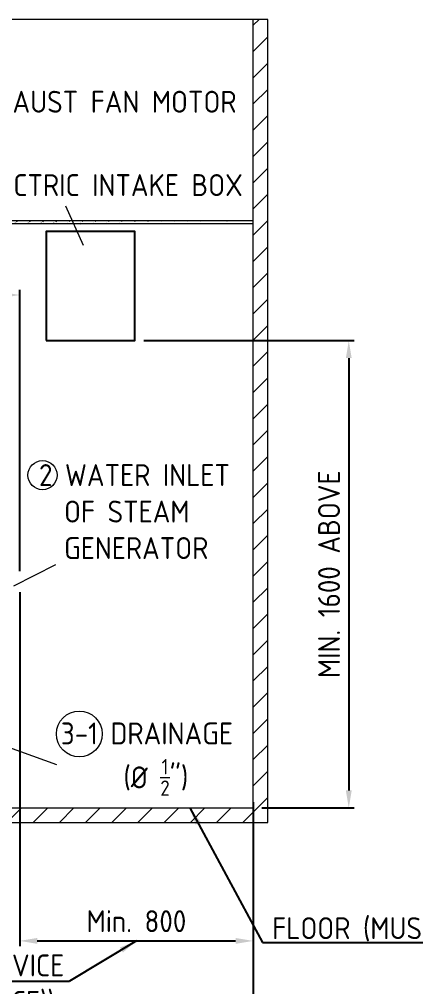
# Model space of a CAD drawing. Header units: millimetres. Extents: x 520436 to 532156, y 98171 to 106411.
# Drawn here: x 526247 to 527605, y 99896 to 103208 of the extents above; entities that cross this region are included whole.
import ezdxf

# ---------------------------------------------------------------- set-up
doc = ezdxf.new("R2010")
doc.units = ezdxf.units.MM
doc.linetypes.add('HIDDEN', pattern=[9.525, 6.35, -3.175])
doc.layers.get('0').update_dxf_attribs({"lineweight": 25})
for name, color, linetype, lineweight in [('D', 3, 'Continuous', 13), ('H', 2, 'HIDDEN', 15), ('S', 4, 'Continuous', 15)]:
    doc.layers.add(name, color=color, linetype=linetype, lineweight=lineweight)
doc.styles.get("Standard").update_dxf_attribs({"font": 'KAIU.TTF'})
doc.styles.add('STU25', font='isocp2.shx')
doc.dimstyles.new('STU25', dxfattribs={"dimscale": 30, "dimtxt": 2.5, "dimasz": 2, "dimexe": 0.6, "dimexo": 1, "dimgap": 1, "dimtad": 1, "dimdsep": 46, "dimtxsty": 'STU25', "dimcen": 2, "dimazin": 2, "dimtfac": 1, "dimtmove": 0, "dimatfit": 3, "dimfxl": 0, "dimtolj": 1, "dimtzin": 0, "dimarcsym": 0})
doc.dimstyles.new('STU25$7', dxfattribs={"dimscale": 30, "dimtxt": 2.5, "dimasz": 2, "dimexe": 1.25, "dimexo": 0.625, "dimgap": 1, "dimtad": 0, "dimdec": 4, "dimdsep": 46, "dimtxsty": 'STU25', "dimcen": 2.5, "dimazin": 2, "dimtfac": 1, "dimtdec": 4, "dimtmove": 0, "dimatfit": 3, "dimfxl": 0, "dimtolj": 1, "dimtzin": 0, "dimarcsym": 0})

# ---------------------------------------------------------------- blocks, each defined once
blk = doc.blocks.new('*D4')
at = {"layer": 'D', "color": 0, "linetype": 'Continuous', "lineweight": -2}
for p, q in [((525448.3, 100541.3), (525448.3, 102282.4)), ((526248.3, 101318.3), (526248.3, 102282.4)), ((525508.3, 102264.4), (526188.3, 102264.4))]:
    blk.add_line(p, q, dxfattribs=at)
at = {"layer": 'D', "color": 0}
for points in [[(525508.3, 102274.4), (525508.3, 102254.4), (525448.3, 102264.4)], [(526188.3, 102254.4), (526188.3, 102274.4), (526248.3, 102264.4)]]:
    blk.add_solid(points, dxfattribs=at)
at = {"layer": 'Defpoints', "color": 0}
for p in [(526248.3, 102264.4), (526248.3, 101288.3), (525448.3, 100511.3)]:
    blk.add_point(p, dxfattribs=at)
at = {"layer": 'D', "color": 0, "insert": (525853.3, 102331.9), "char_height": 75, "attachment_point": 5, "style": 'STU25'}
blk.add_mtext('\\A1;800', dxfattribs=at)
blk = doc.blocks.new('*D8')
at = {"layer": 'D', "color": 0, "lineweight": -2}
for p, q in [((526248.3, 101246.5), (526248.3, 100034.8)), ((527048.3, 100527.8), (527048.3, 100034.8)), ((526308.3, 100052.8), (526988.3, 100052.8))]:
    blk.add_line(p, q, dxfattribs=at)
at = {"layer": 'D', "color": 0}
for points in [[(526308.3, 100062.8), (526308.3, 100042.8), (526248.3, 100052.8)], [(526988.3, 100042.8), (526988.3, 100062.8), (527048.3, 100052.8)]]:
    blk.add_solid(points, dxfattribs=at)
at = {"layer": 'Defpoints', "color": 0}
for p in [(526248.3, 101276.5), (527048.3, 100557.8), (527048.3, 100052.8)]:
    blk.add_point(p, dxfattribs=at)
at = {"layer": 'D', "color": 0, "insert": (526648.3, 100120.3), "char_height": 75, "attachment_point": 5, "style": 'STU25'}
blk.add_mtext('\\A1;Min. 800', dxfattribs=at)
blk = doc.blocks.new('*D15')
at = {"layer": 'D', "color": 0, "lineweight": -2}
for p, q in [((527048.3, 100527.8), (527048.3, 99750.9)), ((524648.3, 100478.3), (524648.3, 99750.9)), ((524708.3, 99768.9), (526988.3, 99768.9))]:
    blk.add_line(p, q, dxfattribs=at)
at = {"layer": 'D', "color": 0}
for points in [[(524708.3, 99778.9), (524708.3, 99758.9), (524648.3, 99768.9)], [(526988.3, 99758.9), (526988.3, 99778.9), (527048.3, 99768.9)]]:
    blk.add_solid(points, dxfattribs=at)
at = {"layer": 'Defpoints', "color": 0}
for p in [(527048.3, 100557.8), (524648.3, 100508.3), (527048.3, 99768.9)]:
    blk.add_point(p, dxfattribs=at)
at = {"layer": 'D', "color": 0, "insert": (525867.1, 99840.1), "char_height": 75, "attachment_point": 5, "style": 'STU25'}
blk.add_mtext('\\A1;2400((STERILIZE SPACE))', dxfattribs=at)
blk = doc.blocks.new('*D19')
at = {"layer": 'D', "color": 0, "lineweight": -2}
for p, q in [((526673.4, 102108.3), (527394.1, 102108.3)), ((527376.1, 102048.3), (527376.1, 100568.3)), ((527078.3, 100508.3), (527394.1, 100508.3))]:
    blk.add_line(p, q, dxfattribs=at)
at = {"layer": 'D', "color": 0}
for points in [[(527386.1, 102048.3), (527366.1, 102048.3), (527376.1, 102108.3)], [(527366.1, 100568.3), (527386.1, 100568.3), (527376.1, 100508.3)]]:
    blk.add_solid(points, dxfattribs=at)
at = {"layer": 'Defpoints', "color": 0}
for p in [(526643.4, 102108.3), (527048.3, 100508.3), (527376.1, 100508.3)]:
    blk.add_point(p, dxfattribs=at)
at = {"layer": 'D', "color": 0, "insert": (527308.6, 101308.3), "char_height": 75, "attachment_point": 5, "rotation": 90, "style": 'STU25'}
blk.add_mtext('\\A1;{\\Fisocp2.shx;MIN. 1600 ABOVE}', dxfattribs=at)

msp = doc.modelspace()

# ---------------------------------------------------------------- hatches: boundary and pattern name
at = {"layer": 'H', "linetype": 'HIDDEN', "ltscale": 5}
h = msp.add_hatch(dxfattribs=at)
h.set_pattern_fill('ANSI31', color=256, scale=20, style=0)
h.set_pattern_definition([(45, (758962.125, 120024.62), (-44.90128, 44.90128), [])])
h.paths.add_polyline_path([(527098.286, 100458.328), (527098.286, 103208.328), (527048.286, 103208.328), (527048.286, 100508.328), (524648.286, 100508.328), (524648.286, 103208.328), (524598.286, 103208.328), (524598.286, 100458.328)])
at = {"layer": 'H'}
h = msp.add_hatch(dxfattribs=at)
h.set_pattern_fill('ANSI31', color=256, scale=10, style=0)
h.set_pattern_definition([(45, (762191.374, 120024.62), (-22.4506403, 22.4506403), [])])
edge = h.paths.add_edge_path()
edge.add_line((527048.286, 102518.328), (524648.286, 102518.328))
edge.add_line((527048.286, 102508.328), (524648.286, 102508.328))

# ---------------------------------------------------------------- linework, layer by layer
at = {"linetype": 'Continuous'}
msp.add_lwpolyline([(526338.743, 102108.328), (526643.431, 102108.328), (526643.431, 102482.198), (526338.743, 102482.198)], close=True, dxfattribs=at)
at = {"layer": 'D', "linetype": 'Continuous'}
msp.add_line((526467.392, 102434.286), (526406.112, 102569.153), dxfattribs=at)
at = {"layer": 'D'}
for p, q in [((526227.671, 101268.748), (526372.217, 101342.07)), ((526210.406, 100715.926), (526373.984, 100656.77))]:
    msp.add_line(p, q, dxfattribs=at)
for centre, radius in [((526326.543, 101647.638), 50), ((526452.629, 100761.547), 78.472)]:
    msp.add_circle(centre, radius, dxfattribs=at)
at = {"layer": 'S', "linetype": 'Continuous'}
for p, q in [((527098.286, 103208.328), (524598.286, 103208.328)), ((527048.286, 100508.328), (527048.286, 103208.328)), ((527098.286, 100458.328), (527098.286, 103208.328)), ((527048.286, 102518.328), (524648.286, 102518.328)), ((527048.286, 102508.328), (524648.286, 102508.328)), ((524648.286, 100508.328), (527048.286, 100508.328)), ((524598.286, 100458.328), (527098.286, 100458.328))]:
    msp.add_line(p, q, dxfattribs=at)

# ---------------------------------------------------------------- texts
at = {"layer": 'D', "color": 11, "char_height": 75, "attachment_point": 1, "style": 'STU25'}
for s, insert in [('{\\C3;5 EXHAUST FAN MOTOR}', (525964.291, 102963.663)), ('{\\C3;4 ELECTRIC INTAKE BOX}', (525987.833, 102678.271)), ('{\\C3;2 WATER INLET \\P  OF STEAM \\P  GENERATOR}', (526314.557, 101685.394)), ('\\A1;{\\C3;3-1 DRAINAGE\\P     (%%c \\H0.7x;\\S1/2;\\H1.429x;")\\P }', (526389.421, 100800.722))]:
    msp.add_mtext(s, dxfattribs=dict(at, insert=insert))
at = {"layer": 'D', "color": 11, "char_height": 75, "attachment_point": 1}
for s, insert in [('{\\Fisocp2.shx;\\C3;FLOOR (MUST BE WATERPROOF)}', (527113.518, 100133.823)), ('{\\Fisocp2.shx;\\C3;MIN. SPACE FOR SERVICE}', (525342.632, 100006.402))]:
    msp.add_mtext(s, dxfattribs=dict(at, insert=insert))

# ---------------------------------------------------------------- dimensions: what is measured, and where the dimension line sits
at = {"layer": 'D', "linetype": 'Continuous'}
dim = msp.add_linear_dim(base=(526248.286, 102264.448), p1=(525448.286, 100511.328), p2=(526248.286, 101288.328), dimstyle='STU25', dxfattribs=at)
dim.commit()
dim.dimension.update_dxf_attribs({"geometry": '*D4', "text_midpoint": (525853.286, 102264.448), "dimtype": 160})
at = {"layer": 'D'}
dim = msp.add_linear_dim(base=(527376.087, 100508.328), p1=(526643.431, 102108.328), p2=(527048.286, 100508.328), angle=90, text='{\\Fisocp2.shx;MIN. <> ABOVE}', dimstyle='STU25', dxfattribs=at)
dim.commit()
dim.dimension.update_dxf_attribs({"geometry": '*D19', "text_midpoint": (527308.587, 101308.328)})
for base, p1, text, picture, middle in [((527048.286, 100052.812), (526248.286, 101276.544), 'Min. <>', '*D8', (526648.286, 100052.812)), ((527048.286, 99768.851), (524648.286, 100508.328), '<>((STERILIZE SPACE))', '*D15', (525867.146, 99768.851))]:
    dim = msp.add_linear_dim(base=base, p1=p1, p2=(527048.286, 100557.841), text=text, dimstyle='STU25', dxfattribs=at)
    dim.commit()
    dim.dimension.update_dxf_attribs({"geometry": picture, "text_midpoint": middle, "dimtype": 160})

# ---------------------------------------------------------------- leaders
for points in [[(526831.169, 100508.328), (527080.54, 100047.771), (528520.585, 100047.771)], [(525048.286, 100052.812), (525324.094, 99914.431), (526419.145, 99914.431)], [(526648.286, 100052.812), (526419.145, 99914.431)]]:
    msp.add_leader(points, dimstyle='STU25$7', override={"dimgap": 1, "dimtad": 0}, dxfattribs=at)

doc.saveas('drawing.dxf')
